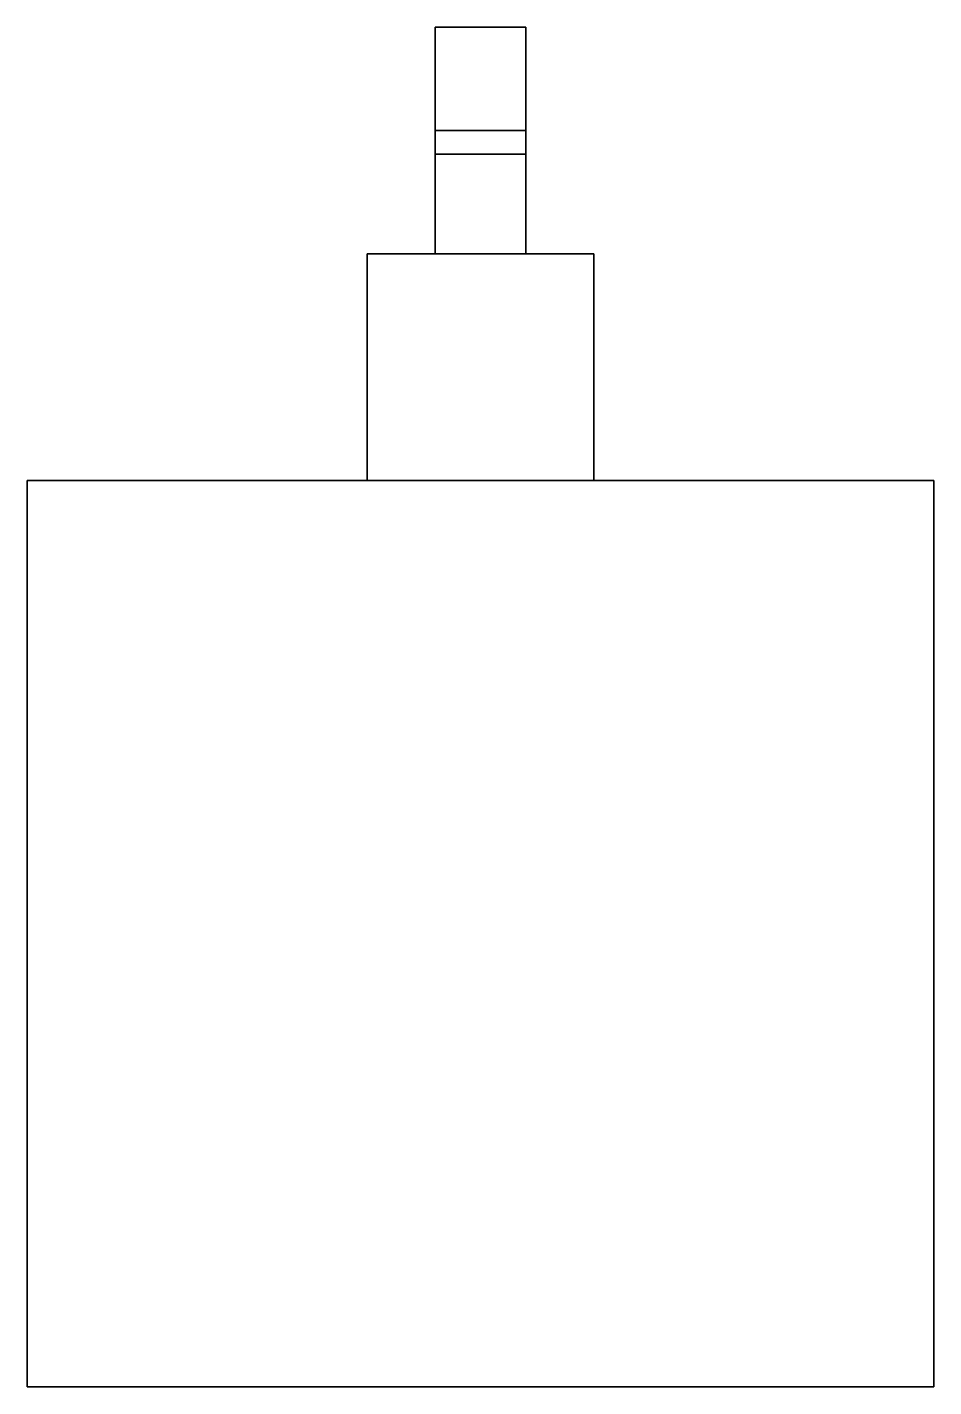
# Model space of a CAD drawing. Extents: x -1 to 1, y -1 to 2.
import ezdxf

# ---------------------------------------------------------------- set-up
doc = ezdxf.new("R2010")
doc.units = 0

msp = doc.modelspace()

# ---------------------------------------------------------------- linework, layer by layer
for points in [[(0.1, 1.5, 0.8), (0.1, 2, 0.8), (-0.1, 2, 0.8), (-0.1, 1.5, 0.8)], [(-0.1, 1.772, -0.8), (-0.1, 2, -0.502), (0.1, 2, -0.502), (0.1, 1.772, -0.8)], [(0.1, 2, 0.8), (0.1, 2, -0.502), (-0.1, 2, -0.502), (-0.1, 2, 0.8)], [(-0.1, 2, 0.8), (-0.1, 2, -0.5), (-0.1, 1.5, -0.5), (-0.1, 1.5, 0.8)], [(-0.1, 2, -0.502), (-0.1, 2, -0.502), (-0.1, 1.772, -0.8), (-0.1, 1.5, -0.5)], [(-0.1, 2, -0.5), (-0.1, 2, -0.5), (-0.1, 2, -0.502), (-0.1, 1.5, -0.5)], [(0.1, 2, -0.5), (0.1, 2, 0.8), (0.1, 1.5, 0.8), (0.1, 1.5, -0.5)], [(0.1, 2, -0.502), (0.1, 2, -0.502), (0.1, 2, -0.5), (0.1, 1.5, -0.5)], [(0.1, 1.772, -0.8), (0.1, 1.772, -0.8), (0.1, 2, -0.502), (0.1, 1.5, -0.5)], [(0.1, 1.772, -0.8), (0.1, 1.72, -0.8), (-0.1, 1.72, -0.8), (-0.1, 1.772, -0.8)], [(-0.1, 1.772, -0.8), (-0.1, 1.772, -0.8), (-0.1, 1.72, -0.8), (-0.1, 1.5, -0.5)], [(0.1, 1.72, -0.8), (0.1, 1.72, -0.8), (0.1, 1.772, -0.8), (0.1, 1.5, -0.5)], [(-0.1, 1.5, -0.5), (-0.1, 1.72, -0.8), (0.1, 1.72, -0.8), (0.1, 1.5, -0.5)], [(0.25, 1, 0.25), (0.25, 1.5, 0.25), (-0.25, 1.5, 0.25), (-0.25, 1, 0.25)], [(-0.25, 1.5, 0.25), (-0.25, 1.5, -0.25), (-0.25, 1, -0.25), (-0.25, 1, 0.25)], [(0.25, 1.5, 0.25), (0.25, 1.5, -0.25), (-0.25, 1.5, -0.25), (-0.25, 1.5, 0.25)], [(-0.25, 1.5, -0.25), (0.25, 1.5, -0.25), (0.25, 1, -0.25), (-0.25, 1, -0.25)], [(-0.1, 1.5, 0.8), (-0.1, 1.5, -0.5), (0.1, 1.5, -0.5), (0.1, 1.5, 0.8)], [(0.25, 1, -0.25), (0.25, 1.5, -0.25), (0.25, 1.5, 0.25), (0.25, 1, 0.25)], [(1, -1, 1), (1, 1, 1), (-1, 1, 1), (-1, -1, 1)], [(-1, 1, -1), (1, 1, -1), (1, -1, -1), (-1, -1, -1)], [(-1, 1, 1), (-1, 1, -1), (-1, -1, -1), (-1, -1, 1)], [(1, 1, 1), (1, 1, -1), (-1, 1, -1), (-1, 1, 1)], [(-0.25, 1, -0.25), (0.25, 1, -0.25), (0.25, 1, 0.25), (-0.25, 1, 0.25)], [(1, -1, -1), (1, 1, -1), (1, 1, 1), (1, -1, 1)], [(-1, -1, -1), (1, -1, -1), (1, -1, 1), (-1, -1, 1)]]:
    msp.add_3dface(points)

doc.saveas('drawing.dxf')
